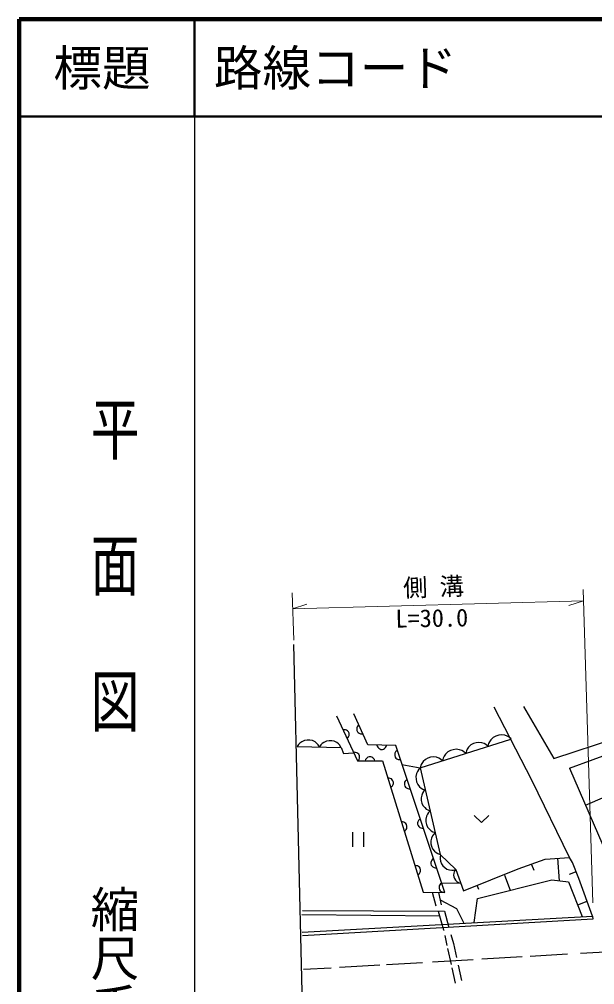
# Model space of a CAD drawing. Units: millimetres, scale not verified. Extents: x 40000 to 680000, y 20000 to 380000.
# Drawn here: x 40000 to 99158, y 280757 to 380000 of the extents above; entities that cross this region are included whole.
import ezdxf
from ezdxf.enums import TextEntityAlignment as Align

# ---------------------------------------------------------------- set-up
doc = ezdxf.new("R2010")
doc.units = ezdxf.units.MM
doc.header["$LTSCALE"] = 1000
for name, color, linetype, lineweight in [('M-BGD', 7, 'Continuous', 25), ('M-BMK-OTRS', 5, 'Continuous', 25), ('M-STR-HTXT', 7, 'Continuous', 13), ('M-STR-STRC', 7, 'Continuous', 25), ('M-TTL', 2, 'Continuous', 140), ('M-TTL-BAND', 7, 'Continuous', 25), ('M-TTL-LINE', 7, 'Continuous', 50)]:
    doc.layers.add(name, color=color, linetype=linetype, lineweight=lineweight)
doc.layers.add('M-TTL-TXT', color=7, linetype='Continuous')
doc.styles.add('@ＭＳ ゴシック', font='')
doc.styles.add('ＭＳ ゴシック', font='')
doc.styles.get('@ＭＳ ゴシック').set_extended_font_data('@MS Gothic')
doc.styles.get('ＭＳ ゴシック').set_extended_font_data('MS Gothic')

msp = doc.modelspace()

# ---------------------------------------------------------------- linework, layer by layer
at = {"layer": 'M-BGD'}
for p, q in [((92706, 301790), (88824, 309284)), ((91851, 309362), (94944, 304014)), ((94944, 304014), (111748, 309550)), ((96555, 303033), (112387, 308753)), ((72627, 308411), (74759, 303772)), ((75843, 305406), (74391, 308604)), ((73407, 306972), (73281, 306959)), ((73523, 306958), (73407, 306972)), ((73655, 306908), (73523, 306958)), ((73751, 306841), (73655, 306908)), ((73837, 306748), (73751, 306841)), ((73903, 306603), (73837, 306748)), ((74702, 307146), (74688, 307031)), ((74688, 307031), (74701, 306905)), ((74701, 306905), (74768, 306759)), ((74751, 307279), (74702, 307146)), ((74818, 307375), (74751, 307279)), ((74768, 306759), (74854, 306666)), ((74910, 307461), (74818, 307375)), ((74854, 306666), (74950, 306600)), ((69040, 305730), (68854, 305595)), ((69319, 305863), (69040, 305730)), ((69596, 305905), (69319, 305863)), ((69871, 305900), (69596, 305905)), ((70147, 305849), (69871, 305900)), ((70420, 305707), (70147, 305849)), ((70602, 305566), (70420, 305707)), ((71320, 305670), (71142, 305541)), ((71586, 305797), (71320, 305670)), ((71851, 305837), (71586, 305797)), ((72115, 305832), (71851, 305837)), ((72378, 305784), (72115, 305832)), ((72640, 305648), (72378, 305784)), ((73693, 306047), (73785, 306133)), ((73785, 306133), (73852, 306229)), ((73852, 306229), (73902, 306361)), ((73902, 306361), (73916, 306477)), ((73916, 306477), (73903, 306603)), ((74950, 306600), (75082, 306550)), ((75082, 306550), (75198, 306537)), ((75198, 306537), (75324, 306550)), ((81230, 303045), (90523, 306005)), ((88350, 305733), (88253, 305544)), ((88495, 305937), (88350, 305733)), ((88735, 306171), (88495, 305937)), ((89006, 306309), (88735, 306171)), ((89292, 306400), (89006, 306309)), ((89593, 306444), (89292, 306400)), ((89924, 306392), (89593, 306444)), ((90160, 306310), (89924, 306392)), ((90349, 306212), (90160, 306310)), ((90568, 306020), (90349, 306212)), ((68714, 305459), (68572, 305232)), ((68572, 305232), (73075, 305156)), ((68854, 305595), (68714, 305459)), ((70738, 305425), (70602, 305566)), ((70872, 305193), (70738, 305425)), ((71007, 305411), (70872, 305193)), ((71142, 305541), (71007, 305411)), ((72813, 305513), (72640, 305648)), ((72943, 305378), (72813, 305513)), ((73071, 305156), (72943, 305378)), ((73075, 305156), (73337, 304520)), ((78696, 305333), (75843, 305406)), ((76770, 305382), (76807, 305261)), ((76807, 305261), (76864, 305160)), ((76864, 305160), (76961, 305057)), ((76961, 305057), (77060, 304995)), ((77060, 304995), (77179, 304952)), ((77179, 304952), (77339, 304948)), ((77339, 304948), (77460, 304985)), ((77460, 304985), (77561, 305042)), ((77561, 305042), (77664, 305139)), ((77664, 305139), (77726, 305238)), ((77726, 305238), (77769, 305357)), ((78683, 304679), (78619, 304553)), ((78758, 304768), (78683, 304679)), ((83743, 290233), (78696, 305333)), ((78860, 304844), (78758, 304768)), ((84067, 304683), (83826, 304449)), ((84337, 304822), (84067, 304683)), ((84623, 304913), (84337, 304822)), ((84924, 304956), (84623, 304913)), ((85256, 304904), (84924, 304956)), ((85492, 304822), (85256, 304904)), ((85680, 304725), (85492, 304822)), ((85899, 304532), (85680, 304725)), ((85963, 304805), (85899, 304532)), ((86057, 304986), (85963, 304805)), ((86196, 305181), (86057, 304986)), ((86427, 305406), (86196, 305181)), ((86687, 305539), (86427, 305406)), ((86961, 305626), (86687, 305539)), ((87250, 305668), (86961, 305626)), ((87568, 305618), (87250, 305668)), ((87795, 305539), (87568, 305618)), ((87976, 305446), (87795, 305539)), ((88186, 305261), (87976, 305446)), ((88253, 305544), (88186, 305261)), ((73337, 304520), (74347, 304595)), ((74455, 304649), (74330, 304631)), ((74571, 304640), (74455, 304649)), ((74705, 304595), (74571, 304640)), ((74804, 304532), (74705, 304595)), ((74759, 303772), (77340, 303772)), ((74777, 303736), (74866, 303826)), ((74893, 304443), (74804, 304532)), ((74866, 303826), (74929, 303924)), ((74965, 304300), (74893, 304443)), ((74929, 303924), (74974, 304058)), ((74982, 304175), (74965, 304300)), ((74974, 304058), (74982, 304175)), ((75589, 303892), (75549, 303772)), ((75649, 303992), (75589, 303892)), ((75749, 304092), (75649, 303992)), ((75849, 304152), (75749, 304092)), ((75969, 304192), (75849, 304152)), ((76129, 304192), (75969, 304192)), ((76249, 304152), (76129, 304192)), ((76349, 304092), (76249, 304152)), ((76449, 303992), (76349, 304092)), ((76509, 303892), (76449, 303992)), ((76549, 303772), (76509, 303892)), ((77340, 303772), (81530, 290267)), ((78619, 304553), (78594, 304439)), ((78594, 304439), (78594, 304313)), ((78594, 304313), (78645, 304161)), ((78645, 304161), (78721, 304060)), ((78721, 304060), (78810, 303984)), ((78810, 303984), (78936, 303921)), ((78936, 303921), (79050, 303896)), ((79050, 303896), (79177, 303896)), ((81527, 303694), (81388, 303498)), ((81758, 303918), (81527, 303694)), ((82018, 304051), (81758, 303918)), ((82292, 304139), (82018, 304051)), ((82581, 304181), (82292, 304139)), ((82899, 304131), (82581, 304181)), ((83126, 304052), (82899, 304131)), ((83307, 303958), (83126, 304052)), ((83517, 303773), (83307, 303958)), ((83584, 304057), (83517, 303773)), ((83681, 304246), (83584, 304057)), ((83826, 304449), (83681, 304246)), ((79340, 303407), (81230, 303045)), ((81043, 302835), (80939, 302669)), ((81236, 303021), (81043, 302835)), ((81294, 303317), (81230, 303045)), ((81230, 303045), (83285, 294155)), ((81388, 303498), (81294, 303317)), ((96555, 303033), (101001, 292804)), ((78017, 301996), (77890, 301999)), ((78130, 301968), (78017, 301996)), ((78255, 301903), (78130, 301968)), ((78342, 301825), (78255, 301903)), ((78416, 301722), (78342, 301825)), ((78463, 301569), (78416, 301722)), ((79759, 301775), (79683, 301686)), ((79860, 301851), (79759, 301775)), ((80846, 302459), (80774, 302159)), ((80774, 302159), (80791, 301880)), ((80791, 301880), (80853, 301611)), ((80939, 302669), (80846, 302459)), ((96563, 293841), (92706, 301790)), ((78187, 301044), (78289, 301117)), ((78289, 301117), (78367, 301204)), ((78367, 301204), (78433, 301330)), ((78433, 301330), (78461, 301443)), ((78461, 301443), (78463, 301569)), ((79620, 301560), (79595, 301446)), ((79595, 301446), (79595, 301319)), ((79595, 301319), (79645, 301167)), ((79683, 301686), (79620, 301560)), ((79645, 301167), (79721, 301066)), ((79721, 301066), (79810, 300991)), ((79810, 300991), (79937, 300927)), ((79937, 300927), (80050, 300902)), ((80050, 300902), (80177, 300902)), ((80853, 301611), (80960, 301352)), ((80960, 301352), (81157, 301114)), ((81157, 301114), (81333, 300966)), ((81333, 300966), (81498, 300863)), ((81498, 300863), (81754, 300780)), ((81754, 300780), (81569, 300602)), ((81381, 300242), (81312, 299955)), ((81312, 299955), (81329, 299688)), ((81470, 300444), (81381, 300242)), ((81569, 300602), (81470, 300444)), ((98222, 299197), (100212, 300062)), ((81329, 299688), (81388, 299431)), ((81388, 299431), (81490, 299184)), ((81490, 299184), (81679, 298956)), ((81679, 298956), (81847, 298815)), ((81847, 298815), (82005, 298716)), ((81217, 297790), (81116, 297714)), ((81860, 298074), (81788, 297774)), ((81788, 297774), (81805, 297495)), ((81953, 298285), (81860, 298074)), ((82056, 298450), (81953, 298285)), ((82005, 298716), (82249, 298637)), ((82249, 298637), (82056, 298450)), ((86760, 298141), (87510, 297421)), ((87510, 297421), (88260, 298141)), ((79413, 297495), (79287, 297497)), ((79527, 297467), (79413, 297495)), ((79652, 297401), (79527, 297467)), ((79739, 297323), (79652, 297401)), ((79812, 297221), (79739, 297323)), ((79764, 296703), (79830, 296828)), ((79860, 297068), (79812, 297221)), ((79830, 296828), (79857, 296941)), ((79857, 296941), (79860, 297068)), ((80977, 297499), (80952, 297385)), ((80952, 297385), (80952, 297258)), ((80952, 297258), (81003, 297106)), ((81040, 297625), (80977, 297499)), ((81003, 297106), (81079, 297005)), ((81116, 297714), (81040, 297625)), ((81079, 297005), (81167, 296929)), ((81167, 296929), (81294, 296866)), ((81294, 296866), (81408, 296841)), ((81408, 296841), (81534, 296841)), ((81805, 297495), (81867, 297226)), ((81867, 297226), (81974, 296968)), ((81974, 296968), (82171, 296730)), ((74269, 296444), (74269, 294944)), ((75409, 294944), (75409, 296444)), ((79583, 296542), (79686, 296616)), ((79686, 296616), (79764, 296703)), ((82171, 296730), (82347, 296582)), ((82378, 295834), (82306, 295534)), ((82347, 296582), (82512, 296478)), ((82471, 296044), (82378, 295834)), ((82574, 296209), (82471, 296044)), ((82512, 296478), (82767, 296396)), ((82767, 296396), (82574, 296209)), ((82306, 295534), (82323, 295254)), ((82323, 295254), (82385, 294985)), ((82385, 294985), (82492, 294727)), ((82492, 294727), (82689, 294489)), ((82689, 294489), (82865, 294341)), ((82865, 294341), (83030, 294237)), ((83030, 294237), (83285, 294155)), ((83318, 294123), (83259, 293873)), ((83259, 293873), (83262, 293687)), ((83285, 294155), (84897, 292591)), ((94070, 293654), (96563, 293841)), ((96861, 293327), (96563, 293841)), ((80810, 292993), (80683, 292996)), ((80923, 292965), (80810, 292993)), ((81048, 292900), (80923, 292965)), ((81135, 292822), (81048, 292900)), ((81209, 292719), (81135, 292822)), ((82334, 293437), (82309, 293324)), ((82309, 293324), (82309, 293197)), ((82309, 293197), (82360, 293045)), ((82397, 293564), (82334, 293437)), ((82360, 293045), (82436, 292944)), ((82473, 293653), (82397, 293564)), ((82436, 292944), (82524, 292868)), ((82574, 293729), (82473, 293653)), ((82524, 292868), (82651, 292805)), ((82651, 292805), (82765, 292780)), ((82765, 292780), (82891, 292780)), ((83262, 293687), (83297, 293470)), ((83297, 293470), (83394, 293191)), ((83394, 293191), (83553, 292976)), ((83553, 292976), (83742, 292792)), ((83742, 292792), (83963, 292639)), ((91285, 292653), (94070, 293654)), ((92672, 293110), (92894, 292537)), ((95317, 293747), (95490, 291441)), ((97538, 291664), (96861, 293327)), ((80980, 292041), (81083, 292114)), ((81083, 292114), (81160, 292201)), ((81160, 292201), (81226, 292326)), ((81256, 292566), (81209, 292719)), ((81226, 292326), (81254, 292440)), ((81254, 292440), (81256, 292566)), ((83963, 292639), (84244, 292550)), ((84244, 292550), (84462, 292523)), ((84462, 292523), (84649, 292525)), ((84649, 292525), (84897, 292591)), ((84676, 292226), (84652, 292026)), ((84652, 292026), (84684, 291846)), ((84721, 292369), (84676, 292226)), ((84684, 291846), (84744, 291677)), ((84776, 292484), (84721, 292369)), ((84887, 292619), (84776, 292484)), ((84897, 292591), (85679, 290390)), ((85679, 290390), (91285, 292653)), ((89874, 292022), (90478, 290470)), ((97159, 292335), (96524, 292084)), ((83178, 290911), (83153, 290798)), ((83153, 290798), (83153, 290671)), ((83242, 291038), (83178, 290911)), ((83317, 291127), (83242, 291038)), ((83419, 291203), (83317, 291127)), ((83411, 291224), (85389, 291205)), ((84744, 291677), (84832, 291517)), ((84832, 291517), (84978, 291378)), ((84978, 291378), (85102, 291295)), ((85102, 291295), (85217, 291240)), ((85217, 291240), (85389, 291205)), ((87077, 290934), (87217, 290575)), ((87121, 289634), (94756, 291535)), ((94756, 291535), (96470, 291317)), ((96470, 291317), (97872, 287758)), ((98945, 287817), (97538, 291664)), ((81530, 290267), (83743, 290233)), ((82447, 290253), (82821, 288855)), ((83102, 290243), (83382, 288980)), ((83153, 290671), (83204, 290519)), ((83204, 290519), (83280, 290418)), ((83280, 290418), (83369, 290342)), ((83369, 290342), (83495, 290279)), ((83495, 290279), (83609, 290254)), ((83609, 290254), (83736, 290254)), ((83272, 289475), (84940, 288606)), ((86777, 287138), (87121, 289634)), ((98350, 289323), (97403, 288949)), ((69041, 287980), (83232, 287831)), ((69094, 286150), (98945, 287817)), ((69114, 288379), (83707, 288304)), ((83656, 286373), (83104, 288269)), ((83707, 288304), (84168, 286645)), ((84940, 288606), (85688, 287077)), ((98945, 287817), (98981, 287488)), ((98981, 287488), (69105, 285763)), ((83669, 286314), (83656, 286373)), ((84370, 285921), (84627, 284994)), ((83996, 284797), (83776, 285818)), ((84627, 284994), (84942, 283550)), ((84420, 282828), (84062, 284491)), ((84834, 280903), (84495, 282478)), ((85112, 282770), (85455, 281195))]:
    msp.add_line(p, q, dxfattribs=at)
at = {"layer": 'M-BMK-OTRS'}
msp.add_line((69125, 278574), (68234, 315740), dxfattribs=at)
at = {"layer": 'M-STR-HTXT'}
for p, q in [((68065, 321025), (68221, 316162)), ((98973, 289187), (97975, 321382)), ((68076, 319405), (97998, 320211)), ((68076, 319405), (69564, 319866)), ((97998, 320211), (96510, 319751))]:
    msp.add_line(p, q, dxfattribs=at)
at = {"layer": 'M-STR-STRC'}
for p, q in [((92507, 283697), (96370, 283922)), ((97685, 283998), (100882, 284185)), ((77745, 282837), (81455, 283053)), ((82487, 283113), (86673, 283357)), ((87541, 283407), (91689, 283649)), ((69205, 282339), (72058, 282505)), ((72934, 282556), (77054, 282797))]:
    msp.add_line(p, q, dxfattribs=at)
at = {"layer": 'M-TTL'}
for p, q in [((40000, 380000), (40000, 20000)), ((680000, 380000), (40000, 380000))]:
    msp.add_line(p, q, dxfattribs=at)
at = {"layer": 'M-TTL-BAND'}
msp.add_line((58000, 370000), (58000, 20000), dxfattribs=at)
at = {"layer": 'M-TTL-LINE'}
for p, q in [((58000, 380000), (58000, 370000)), ((40000, 370000), (680000, 370000))]:
    msp.add_line(p, q, dxfattribs=at)

# ---------------------------------------------------------------- texts
at = {"layer": 'M-STR-HTXT', "style": 'ＭＳ ゴシック'}
for s, rotation, p in [('側 溝', 2, (79516, 320074)), ('L=30.0', 1, (78694, 316913))]:
    msp.add_text(s, height=1833, rotation=rotation, dxfattribs=at).set_placement(p, align=Align.BOTTOM_LEFT)
at = {"layer": 'M-TTL-BAND', "style": '@ＭＳ ゴシック', "width": 1.4}
msp.add_text('平  面  図', height=3666, rotation=270, dxfattribs=at).set_placement((49777, 306475), align=Align.MIDDLE_RIGHT)
at = {"layer": 'M-TTL-BAND', "style": '@ＭＳ ゴシック'}
msp.add_text('縮尺千分の一', height=3666, rotation=270, dxfattribs=at).set_placement((49777, 261030), align=Align.MIDDLE_RIGHT)
at = {"layer": 'M-TTL-TXT', "style": 'ＭＳ ゴシック'}
msp.add_text('標題', height=3666, dxfattribs=at).set_placement((48500, 375000), align=Align.MIDDLE_CENTER)
msp.add_text('路線コード', height=3666, dxfattribs=at).set_placement((60000, 375000), align=Align.MIDDLE_LEFT)

doc.saveas('drawing.dxf')
